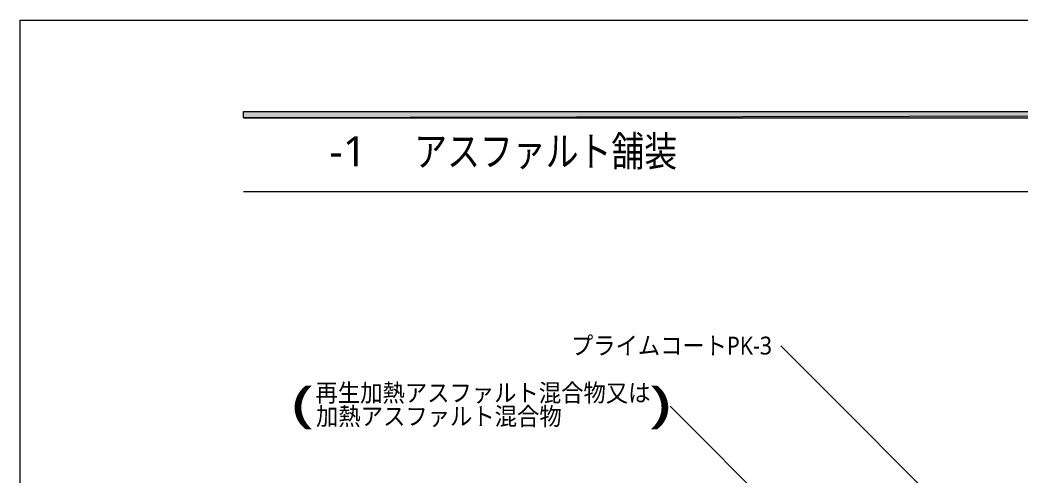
# Model space of a CAD drawing. Header units: millimetres. Extents: x 0 to 420, y 0 to 297.
# Drawn here: x 0.2 to 116.7, y 244 to 297 of the extents above; entities that cross this region are included whole.
import ezdxf
from ezdxf.enums import TextEntityAlignment as Align

# ---------------------------------------------------------------- set-up
doc = ezdxf.new("R2010")
doc.units = ezdxf.units.MM
doc.styles.add('kst32b', font='NotoSansJP-Variable.ttf')

msp = doc.modelspace()

# ---------------------------------------------------------------- hatches: boundary and pattern name
h = msp.add_hatch(color=7)
h.paths.add_polyline_path([(394.17, 285.62), (394.17, 286.32), (26.18, 285.62), (394.17, 285.62)])
h.paths.add_polyline_path([(394.17, 286.32), (26.18, 285.62), (26.18, 286.32), (394.17, 286.32)])

# ---------------------------------------------------------------- linework, layer by layer
at = {"lineweight": 13}
msp.add_lwpolyline([(0.19, 0), (0.19, 296.97), (420.16, 296.97), (420.16, 0)], close=True, dxfattribs=at)
at = {"lineweight": 0}
for points in [[(394.17, 285.62), (394.17, 286.32), (26.18, 285.62)], [(394.17, 286.32), (26.18, 285.62), (26.18, 286.32)]]:
    msp.add_lwpolyline(points, close=True, dxfattribs=at)
at = {"lineweight": 13}
for points in [[(394.17, 276.99), (26.18, 276.99)], [(111.57, 236.22), (88.71, 259.1)], [(88.46, 239.46), (75.84, 252.07)]]:
    msp.add_lwpolyline(points, dxfattribs=at)

# ---------------------------------------------------------------- texts
at = {"style": 'kst32b'}
for s, height, p, p2 in [('-1', 3.491, (36.17, 279.97), (40.54, 279.97)), ('アスファルト舗装', 3.491, (46.06, 279.97), (76.65, 279.97)), ('プライムコートPK-3', 2.0791, (64.3, 258.09), (87.69, 258.09)), ('(         \u3000    )', 4.1583, (31.79, 250.32), (75.97, 250.32)), ('再生加熱アスファルト混合物又は', 2.0791, (34.57, 252.6), (73.55, 252.6)), ('加熱アスファルト混合物', 2.0791, (34.63, 249.87), (63.22, 249.87))]:
    msp.add_text(s, height=height, dxfattribs=at).set_placement(p, p2, align=Align.FIT)

doc.saveas('drawing.dxf')
